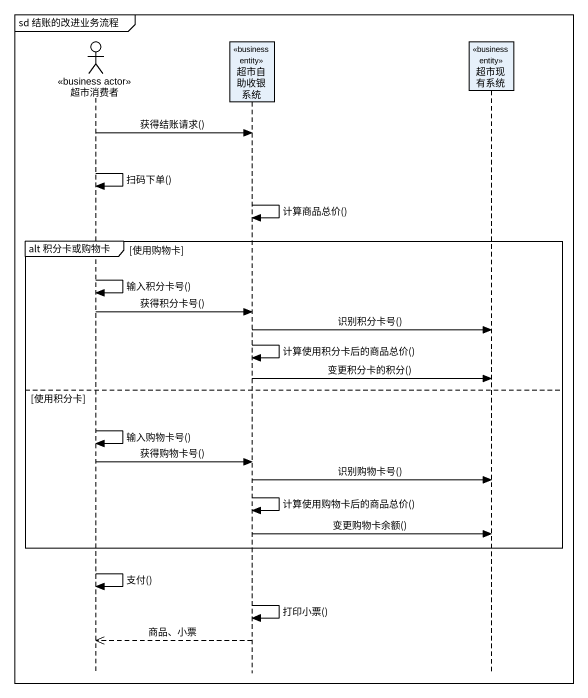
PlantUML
@startuml
mainframe sd 结账的改进业务流程
hide footbox
actor 超市消费者 <<business actor>>
participant 超市自助收银系统 <<business entity>>
participant 超市现有系统 <<business entity>>

超市消费者 -> 超市自助收银系统 : 获得结账请求()
超市消费者 -> 超市消费者 : 扫码下单()
超市自助收银系统 -> 超市自助收银系统 : 计算商品总价()
group alt 积分卡或购物卡 [使用购物卡]
  超市消费者 -> 超市消费者 : 输入积分卡号()
  超市消费者 -> 超市自助收银系统 : 获得积分卡号()
  超市自助收银系统 -> 超市现有系统 : 识别积分卡号()
  超市自助收银系统 -> 超市自助收银系统 : 计算使用积分卡后的商品总价()
  超市自助收银系统 -> 超市现有系统 : 变更积分卡的积分()
else 使用积分卡
  超市消费者 -> 超市消费者 : 输入购物卡号()
  超市消费者 -> 超市自助收银系统 : 获得购物卡号()
  超市自助收银系统 -> 超市现有系统 : 识别购物卡号()
  超市自助收银系统 -> 超市自助收银系统 : 计算使用购物卡后的商品总价()
  超市自助收银系统 -> 超市现有系统 : 变更购物卡余额()
end
超市消费者 -> 超市消费者 : 支付()
超市自助收银系统 -> 超市自助收银系统 : 打印小票()
超市自助收银系统 -->> 超市消费者 : 商品、小票
@enduml
